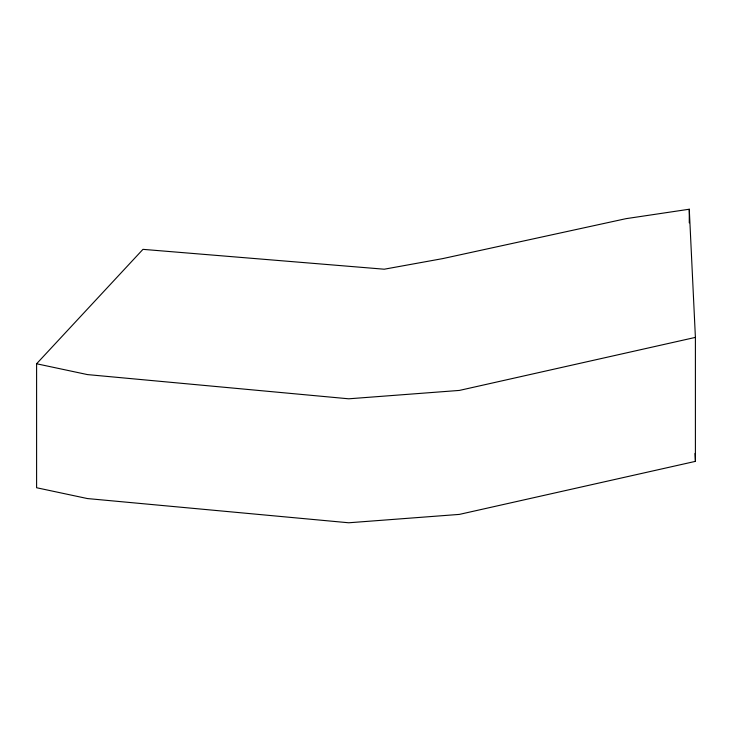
<?xml version="1.0" encoding="UTF-8"?>
<svg xmlns="http://www.w3.org/2000/svg" width="732" height="732" viewBox="0 0 732 732"><rect width="100%" height="100%" fill="white"/><g stroke="black" fill="none" stroke-linecap="round" stroke-linejoin="round"><path stroke-width="1.1" d="M36.6 363.767L142.96 249.347L384.236 269.211L442.668 258.616L626.043 218.658L689.269 209.224L695.4 337.397L695.4 461.37L459.394 514.395L348.725 522.776L87.456 498.565L36.6 487.741L36.6 363.767L87.456 374.592L348.725 398.803L459.394 390.421L695.4 337.397M695.016 453.428L695.4 461.37M689.269 209.224L689.269 222.867"/></g></svg>
